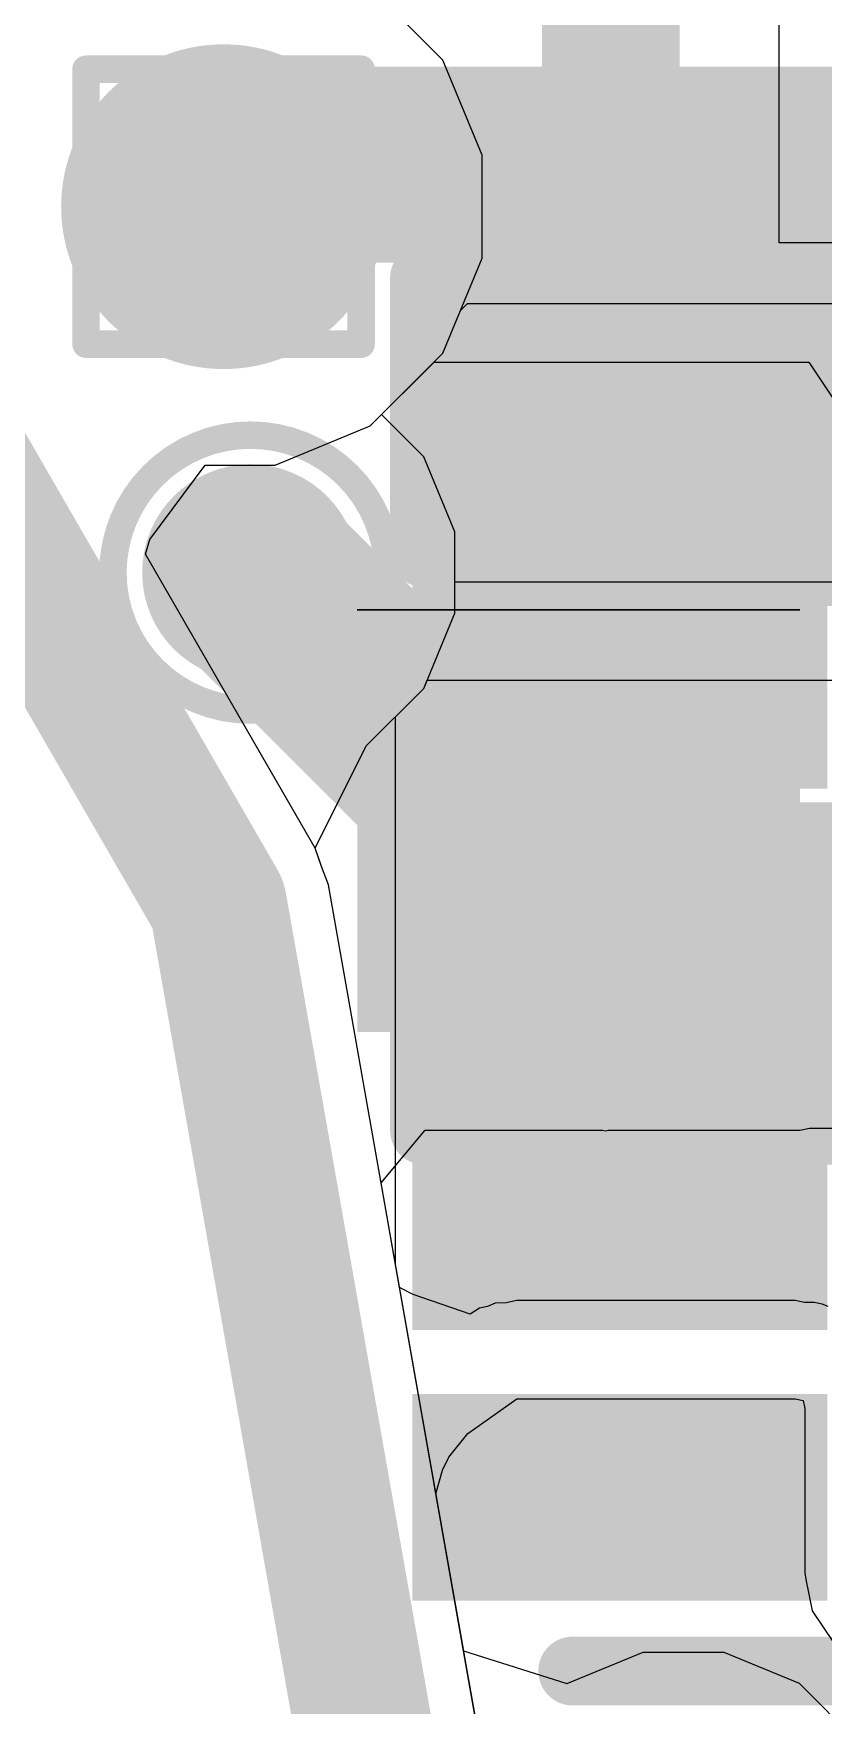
# Model space of a CAD drawing. Header units: inches. Extents: x -13 to 254, y -7 to 63.
# Drawn here: x -5.764 to -4.305, y 21.262 to 24.351 of the extents above; entities that cross this region are included whole.
import ezdxf

# ---------------------------------------------------------------- set-up
doc = ezdxf.new("R2010")
doc.units = ezdxf.units.IN
for name, color, linetype in [('Board Shape', 216, 'Continuous'), ('Bottom Layer', 5, 'Continuous'), ('Bottom Overlay', 54, 'Continuous'), ('Bottom Paste', 16, 'Continuous'), ('Bottom Solder', 6, 'Continuous'), ('Drill Drawing', 1, 'Continuous'), ('GND', 16, 'Continuous'), ('POWER', 76, 'Continuous'), ('Top Layer', 1, 'Continuous'), ('Top Overlay', 2, 'Continuous'), ('Top Paste', 8, 'Continuous'), ('Top Solder', 216, 'Continuous'), ('Via Holes', 16, 'Continuous')]:
    doc.layers.add(name, color=color, linetype=linetype)

# ---------------------------------------------------------------- blocks, each defined once
blk = doc.blocks.new('SON_10_EP_2_5_2_5__1')
at = {"layer": 'Top Layer'}
for points in [[(-1.49, 1.14), (-0.825, 1.14), (-0.825, 0.86), (-1.49, 0.86)], [(0.825, 1.14), (1.49, 1.14), (1.49, 0.86), (0.825, 0.86)], [(-0.6, 1), (0.6, 1), (0.6, -1), (-0.6, -1)], [(-1.49, 0.6399), (-0.825, 0.6399), (-0.825, 0.3599), (-1.49, 0.3599)], [(0.825, 0.6399), (1.49, 0.6399), (1.49, 0.3599), (0.825, 0.3599)], [(-1.49, 0.14), (-0.825, 0.14), (-0.825, -0.14), (-1.49, -0.14)], [(0.825, 0.14), (1.49, 0.14), (1.49, -0.14), (0.825, -0.14)], [(-1.49, -0.3601), (-0.825, -0.3601), (-0.825, -0.6401), (-1.49, -0.6401)], [(0.825, -0.3601), (1.49, -0.3601), (1.49, -0.6401), (0.825, -0.6401)], [(-1.49, -0.86), (-0.825, -0.86), (-0.825, -1.14), (-1.49, -1.14)], [(0.825, -0.86), (1.49, -0.86), (1.49, -1.14), (0.825, -1.14)]]:
    blk.add_hatch(color=1, dxfattribs=at).paths.add_polyline_path(points)
at = {"layer": 'Top Paste'}
for points in [[(-1.49, 1.14), (-0.825, 1.14), (-0.825, 0.86), (-1.49, 0.86)], [(0.825, 1.14), (1.49, 1.14), (1.49, 0.86), (0.825, 0.86)], [(-0.6, 1), (0.6, 1), (0.6, -1), (-0.6, -1)], [(-1.49, 0.6399), (-0.825, 0.6399), (-0.825, 0.3599), (-1.49, 0.3599)], [(0.825, 0.6399), (1.49, 0.6399), (1.49, 0.3599), (0.825, 0.3599)], [(-1.49, 0.14), (-0.825, 0.14), (-0.825, -0.14), (-1.49, -0.14)], [(0.825, 0.14), (1.49, 0.14), (1.49, -0.14), (0.825, -0.14)], [(-1.49, -0.3601), (-0.825, -0.3601), (-0.825, -0.6401), (-1.49, -0.6401)], [(0.825, -0.3601), (1.49, -0.3601), (1.49, -0.6401), (0.825, -0.6401)], [(-1.49, -0.86), (-0.825, -0.86), (-0.825, -1.14), (-1.49, -1.14)], [(0.825, -0.86), (1.49, -0.86), (1.49, -1.14), (0.825, -1.14)]]:
    blk.add_hatch(color=8, dxfattribs=at).paths.add_polyline_path(points)
at = {"layer": 'Top Solder'}
for points in [[(-1.5408, 1.1908), (-0.7742, 1.1908), (-0.7742, 0.8092), (-1.5408, 0.8092)], [(0.7742, 1.1908), (1.5408, 1.1908), (1.5408, 0.8092), (0.7742, 0.8092)], [(-0.6508, 1.0508), (0.6508, 1.0508), (0.6508, -1.0508), (-0.6508, -1.0508)], [(-1.5408, 0.6907), (-0.7742, 0.6907), (-0.7742, 0.3091), (-1.5408, 0.3091)], [(0.7742, 0.6907), (1.5408, 0.6907), (1.5408, 0.3091), (0.7742, 0.3091)], [(-1.5408, 0.1908), (-0.7742, 0.1908), (-0.7742, -0.1908), (-1.5408, -0.1908)], [(0.7742, 0.1908), (1.5408, 0.1908), (1.5408, -0.1908), (0.7742, -0.1908)], [(-1.5408, -0.3093), (-0.7742, -0.3093), (-0.7742, -0.6909), (-1.5408, -0.6909)], [(0.7742, -0.3093), (1.5408, -0.3093), (1.5408, -0.6909), (0.7742, -0.6909)], [(-1.5408, -0.8092), (-0.7742, -0.8092), (-0.7742, -1.1908), (-1.5408, -1.1908)], [(0.7742, -0.8092), (1.5408, -0.8092), (1.5408, -1.1908), (0.7742, -1.1908)]]:
    blk.add_hatch(color=216, dxfattribs=at).paths.add_polyline_path(points)
at = {"layer": 'Top Overlay'}
for points in [[(1.2446, 1.3208, 0.127, 0.127, 0), (-1.27, 1.3208, 0.127, 0.127, 0)], [(-1.6147, 1.0254, 0.127, 0.127, 0), (-1.7417, 1.1524, 0.127, 0.127, 0)], [(-1.7417, 0.8984, 0.127, 0.127, 0), (-1.7417, 1.1524, 0.127, 0.127, 0)], [(-1.6147, 1.0254, 0.127, 0.127, 0), (-1.7417, 0.8984, 0.127, 0.127, 0)], [(1.2446, -1.3208, 0.127, 0.127, 0), (-1.27, -1.3208, 0.127, 0.127, 0)]]:
    blk.add_lwpolyline(points, format="xyseb", dxfattribs=at)
for points in [[(-1.3017, 1.3208, 0.0635, 0.0635, 1), (-1.2383, 1.3208, 0.0635, 0.0635, 1)], [(1.2128, 1.3208, 0.0635, 0.0635, 1), (1.2764, 1.3208, 0.0635, 0.0635, 1)], [(-1.7734, 1.1524, 0.0635, 0.0635, 1), (-1.7099, 1.1524, 0.0635, 0.0635, 1)], [(-1.7734, 1.1524, 0.0635, 0.0635, 1), (-1.7099, 1.1524, 0.0635, 0.0635, 1)], [(-1.6464, 1.0254, 0.0635, 0.0635, 1), (-1.5829, 1.0254, 0.0635, 0.0635, 1)], [(-1.6464, 1.0254, 0.0635, 0.0635, 1), (-1.5829, 1.0254, 0.0635, 0.0635, 1)], [(-1.7734, 0.8984, 0.0635, 0.0635, 1), (-1.7099, 0.8984, 0.0635, 0.0635, 1)], [(-1.7734, 0.8984, 0.0635, 0.0635, 1), (-1.7099, 0.8984, 0.0635, 0.0635, 1)], [(-1.3017, -1.3208, 0.0635, 0.0635, 1), (-1.2383, -1.3208, 0.0635, 0.0635, 1)], [(1.2128, -1.3208, 0.0635, 0.0635, 1), (1.2764, -1.3208, 0.0635, 0.0635, 1)]]:
    blk.add_lwpolyline(points, format="xyseb", close=True, dxfattribs=at)
blk = doc.blocks.new('C___0402_B_73')
at = {"layer": 'Bottom Layer'}
for points in [[(-0.2413, 0.3175), (-0.2413, -0.3175), (-0.6985, -0.3175), (-0.6985, 0.3175)], [(0.6985, 0.3175), (0.6985, -0.3175), (0.2413, -0.3175), (0.2413, 0.3175)]]:
    blk.add_hatch(color=5, dxfattribs=at).paths.add_polyline_path(points)
at = {"layer": 'Bottom Paste'}
for points in [[(-0.2413, 0.3175), (-0.2413, -0.3175), (-0.6985, -0.3175), (-0.6985, 0.3175)], [(0.6985, 0.3175), (0.6985, -0.3175), (0.2413, -0.3175), (0.2413, 0.3175)]]:
    blk.add_hatch(color=16, dxfattribs=at).paths.add_polyline_path(points)
at = {"layer": 'Bottom Solder'}
for points in [[(-0.1813, 0.3775), (-0.1813, -0.3775), (-0.7585, -0.3775), (-0.7585, 0.3775)], [(0.7585, 0.3775), (0.7585, -0.3775), (0.1813, -0.3775), (0.1813, 0.3775)]]:
    blk.add_hatch(color=6, dxfattribs=at).paths.add_polyline_path(points)
at = {"layer": 'Bottom Overlay'}
for points in [[(-0.7874, -0.4064, 0.127, 0.127, 0), (-0.7874, 0.4064, 0.127, 0.127, 0)], [(-0.2794, 0.4064, 0.127, 0.127, 0), (-0.7874, 0.4064, 0.127, 0.127, 0)], [(0.7874, 0.4064, 0.127, 0.127, 0), (0.2794, 0.4064, 0.127, 0.127, 0)], [(0.7874, -0.4064, 0.127, 0.127, 0), (0.7874, 0.4064, 0.127, 0.127, 0)], [(-0.2794, -0.4064, 0.127, 0.127, 0), (-0.7874, -0.4064, 0.127, 0.127, 0)], [(0.7874, -0.4064, 0.127, 0.127, 0), (0.2794, -0.4064, 0.127, 0.127, 0)]]:
    blk.add_lwpolyline(points, format="xyseb", dxfattribs=at)
for points in [[(-0.8191, 0.4064, 0.0635, 0.0635, 1), (-0.7556, 0.4064, 0.0635, 0.0635, 1)], [(-0.8191, 0.4064, 0.0635, 0.0635, 1), (-0.7556, 0.4064, 0.0635, 0.0635, 1)], [(-0.3111, 0.4064, 0.0635, 0.0635, 1), (-0.2477, 0.4064, 0.0635, 0.0635, 1)], [(0.2477, 0.4064, 0.0635, 0.0635, 1), (0.3111, 0.4064, 0.0635, 0.0635, 1)], [(0.7556, 0.4064, 0.0635, 0.0635, 1), (0.8191, 0.4064, 0.0635, 0.0635, 1)], [(0.7556, 0.4064, 0.0635, 0.0635, 1), (0.8191, 0.4064, 0.0635, 0.0635, 1)], [(-0.8191, -0.4064, 0.0635, 0.0635, 1), (-0.7556, -0.4064, 0.0635, 0.0635, 1)], [(-0.8191, -0.4064, 0.0635, 0.0635, 1), (-0.7556, -0.4064, 0.0635, 0.0635, 1)], [(-0.3111, -0.4064, 0.0635, 0.0635, 1), (-0.2477, -0.4064, 0.0635, 0.0635, 1)], [(0.2477, -0.4064, 0.0635, 0.0635, 1), (0.3111, -0.4064, 0.0635, 0.0635, 1)], [(0.7556, -0.4064, 0.0635, 0.0635, 1), (0.8191, -0.4064, 0.0635, 0.0635, 1)], [(0.7556, -0.4064, 0.0635, 0.0635, 1), (0.8191, -0.4064, 0.0635, 0.0635, 1)]]:
    blk.add_lwpolyline(points, format="xyseb", close=True, dxfattribs=at)

msp = doc.modelspace()

# ---------------------------------------------------------------- hatches: boundary and pattern name
at = {"layer": 'Bottom Layer'}
h = msp.add_hatch(color=5, dxfattribs=at)
edge = h.paths.add_edge_path()
edge.add_arc((-5.413, 24.0314), 0.3, 0, 360)
h = msp.add_hatch(color=5, dxfattribs=at)
edge = h.paths.add_edge_path()
edge.add_arc((-5.3634, 23.3554), 0.2, 0, 360)
at = {"layer": 'GND'}
h = msp.add_hatch(color=16, dxfattribs=at)
edge = h.paths.add_edge_path()
edge.add_arc((-5.413, 24.0314), 0.3, 0, 360)
h = msp.add_hatch(color=16, dxfattribs=at)
edge = h.paths.add_edge_path()
edge.add_arc((-5.3634, 23.3554), 0.2, 0, 360)
at = {"layer": 'POWER'}
h = msp.add_hatch(color=76, dxfattribs=at)
edge = h.paths.add_edge_path()
edge.add_arc((-5.413, 24.0314), 0.3, 0, 360)
h = msp.add_hatch(color=76, dxfattribs=at)
edge = h.paths.add_edge_path()
edge.add_arc((-5.3634, 23.3554), 0.2, 0, 360)
at = {"layer": 'Top Layer'}
h = msp.add_hatch(color=1, dxfattribs=at)
edge = h.paths.add_edge_path()
edge.add_arc((-5.413, 24.0314), 0.3, 0, 360)
h = msp.add_hatch(color=1, dxfattribs=at)
edge = h.paths.add_edge_path()
edge.add_arc((-5.3634, 23.3554), 0.2, 0, 360)
msp.add_hatch(color=1, dxfattribs=at).paths.add_polyline_path([(-5.1662, 23.2868), (-5.1662, 22.5066), (-4.3486, 22.5066), (-4.3486, 23.2868)])
at = {"layer": 'Via Holes'}
h = msp.add_hatch(color=7, dxfattribs=at)
edge = h.paths.add_edge_path()
edge.add_arc((-5.413, 24.0314), 0.15, 0, 360)
h = msp.add_hatch(color=7, dxfattribs=at)
edge = h.paths.add_edge_path()
edge.add_arc((-5.3634, 23.3554), 0.1, 0, 360)

# ---------------------------------------------------------------- linework, layer by layer
at = {"layer": 'Board Shape'}
for points in [[(-12.5, 35, 0.254, 0.254, 0), (-5.4232, 22.7426, 0.254, 0.254, 0)], [(-5.4232, 22.7426, 0.254, 0.254, 0), (-3, 9, 0.254, 0.254, 0)]]:
    msp.add_lwpolyline(points, format="xyseb", dxfattribs=at)
msp.add_lwpolyline([(-5.4867, 22.7426, 0.127, 0.127, 1), (-5.3597, 22.7426, 0.127, 0.127, 1)], format="xyseb", close=True, dxfattribs=at)
msp.add_lwpolyline([(-5.4867, 22.7426, 0.127, 0.127, 1), (-5.3597, 22.7426, 0.127, 0.127, 1)], format="xyseb", close=True, dxfattribs=at)
at = {"layer": 'Bottom Layer'}
for p, q in [((-4.9753, 23.8395), (-4.9625, 23.8523)), ((-4.9625, 23.8523), (-2.5874, 23.8523)), ((-5.0079, 23.7607), (-4.9753, 23.8395)), ((-5.1212, 23.6475), (-5.0079, 23.7607)), ((-5.0431, 23.5694), (-5.1212, 23.6475)), ((-4.9856, 23.4306), (-5.0431, 23.5694)), ((-4.9856, 23.3377), (-4.9856, 23.4306)), ((-2.5079, 23.3377), (-4.9856, 23.3377)), ((-5.0955, 23.089), (-5.0431, 23.1414)), ((-5.0431, 23.1414), (-5.0369, 23.1564)), ((-5.0369, 23.1564), (-2.5079, 23.1564)), ((-5.0955, 22.0771), (-5.0955, 23.089)), ((-4.5758, 19.1296), (-5.0955, 22.0771))]:
    msp.add_line(p, q, dxfattribs=at)
for points in [[(-5.2944, 24.1631, 0.254, 0.254, 0), (-2.4206, 24.1631, 0.254, 0.254, 0)], [(-5.2075, 24.0468, 0.254, 0.254, 0), (-5.1177, 24.1366, 0.254, 0.254, 0)], [(-5.3194, 24.0314, 0.254, 0.254, 0), (-5.2532, 24.0976, 0.254, 0.254, 0)], [(-4.6356, 23.5362, 0.1778, 0.1778, 0), (-4.0028, 23.5362, 0.1778, 0.1778, 0)]]:
    msp.add_lwpolyline(points, format="xyseb", dxfattribs=at)
for points in [[(-5.3579, 24.1631, 0.127, 0.127, 1), (-5.2309, 24.1631, 0.127, 0.127, 1)], [(-5.1812, 24.1366, 0.127, 0.127, 1), (-5.0542, 24.1366, 0.127, 0.127, 1)], [(-5.3167, 24.0976, 0.127, 0.127, 1), (-5.1897, 24.0976, 0.127, 0.127, 1)], [(-5.271, 24.0468, 0.127, 0.127, 1), (-5.144, 24.0468, 0.127, 0.127, 1)], [(-5.3829, 24.0314, 0.127, 0.127, 1), (-5.2559, 24.0314, 0.127, 0.127, 1)], [(-4.68, 23.5362, 0.0889, 0.0889, 1), (-4.5911, 23.5362, 0.0889, 0.0889, 1)]]:
    msp.add_lwpolyline(points, format="xyseb", close=True, dxfattribs=at)
at = {"layer": 'Drill Drawing'}
for points in [[(-5.667, 24.2854, 0.0508, 0.0508, 0), (-5.159, 24.2854, 0.0508, 0.0508, 0)], [(-5.667, 23.7774, 0.0508, 0.0508, 0), (-5.667, 24.2854, 0.0508, 0.0508, 0)], [(-5.159, 23.7774, 0.0508, 0.0508, 0), (-5.159, 24.2854, 0.0508, 0.0508, 0)], [(-5.667, 23.7774, 0.0508, 0.0508, 0), (-5.159, 23.7774, 0.0508, 0.0508, 0)]]:
    msp.add_lwpolyline(points, format="xyseb", dxfattribs=at)
for points in [[(-5.6797, 24.2854, 0.0254, 0.0254, 1), (-5.6543, 24.2854, 0.0254, 0.0254, 1)], [(-5.6797, 24.2854, 0.0254, 0.0254, 1), (-5.6543, 24.2854, 0.0254, 0.0254, 1)], [(-5.1717, 24.2854, 0.0254, 0.0254, 1), (-5.1463, 24.2854, 0.0254, 0.0254, 1)], [(-5.1717, 24.2854, 0.0254, 0.0254, 1), (-5.1463, 24.2854, 0.0254, 0.0254, 1)], [(-5.6797, 23.7774, 0.0254, 0.0254, 1), (-5.6543, 23.7774, 0.0254, 0.0254, 1)], [(-5.6797, 23.7774, 0.0254, 0.0254, 1), (-5.6543, 23.7774, 0.0254, 0.0254, 1)], [(-5.1717, 23.7774, 0.0254, 0.0254, 1), (-5.1463, 23.7774, 0.0254, 0.0254, 1)], [(-5.1717, 23.7774, 0.0254, 0.0254, 1), (-5.1463, 23.7774, 0.0254, 0.0254, 1)], [(-5.1094, 23.3554, 0.0508, 0.0508, 1), (-5.6174, 23.3554, 0.0508, 0.0508, 1)], [(-5.6301, 23.3554, 0.0254, 0.0254, 1), (-5.6047, 23.3554, 0.0254, 0.0254, 1)], [(-5.1221, 23.3554, 0.0254, 0.0254, 1), (-5.0967, 23.3554, 0.0254, 0.0254, 1)]]:
    msp.add_lwpolyline(points, format="xyseb", close=True, dxfattribs=at)
at = {"layer": 'GND'}
for p, q in [((-5.0079, 24.302), (-5.1423, 24.4365)), ((-4.9352, 24.1264), (-5.0079, 24.302)), ((-4.9352, 23.9364), (-4.9352, 24.1264)), ((-5.0079, 23.7607), (-4.9352, 23.9364)), ((-5.1212, 23.6475), (-5.0079, 23.7607)), ((-5.0431, 23.5694), (-5.1212, 23.6475)), ((-4.9856, 23.4306), (-5.0431, 23.5694)), ((-4.9856, 23.2803), (-4.9856, 23.4306)), ((-5.0431, 23.1414), (-4.9856, 23.2803)), ((-5.1494, 23.0351), (-5.0431, 23.1414)), ((-5.2438, 22.8462), (-5.1494, 23.0351)), ((-5.2355, 22.8217), (-5.2438, 22.8462)), ((-5.2322, 22.8121), (-5.2355, 22.8217)), ((-5.2192, 22.7786), (-5.2322, 22.8121)), ((-4.9695, 21.3624), (-5.2192, 22.7786)), ((-4.7783, 21.3022), (-4.9695, 21.3624)), ((-4.6387, 21.3604), (-4.7776, 21.3029)), ((-4.4884, 21.3604), (-4.6387, 21.3604)), ((-4.3496, 21.3029), (-4.4884, 21.3604)), ((-4.7776, 21.3029), (-4.7783, 21.3022)), ((-4.2433, 21.1966), (-4.3496, 21.3029))]:
    msp.add_line(p, q, dxfattribs=at)
at = {"layer": 'POWER'}
for p, q in [((-5.1423, 23.6263), (-5.0242, 23.7444)), ((-5.0242, 23.7444), (-4.3323, 23.7444)), ((-4.3323, 23.7444), (-4.2434, 23.6113)), ((-5.318, 23.5536), (-5.1423, 23.6263)), ((-5.5493, 23.4163), (-5.4469, 23.5536)), ((-5.4469, 23.5536), (-5.318, 23.5536)), ((-5.5574, 23.3893), (-5.5493, 23.4163)), ((-5.2438, 22.8462), (-5.5574, 23.3893)), ((-5.2322, 22.8121), (-5.2438, 22.8462)), ((-5.2192, 22.7786), (-5.2322, 22.8121)), ((-4.9695, 21.3624), (-5.2192, 22.7786)), ((-4.7783, 21.3022), (-4.9695, 21.3624)), ((-4.6387, 21.3604), (-4.7776, 21.3029)), ((-4.4884, 21.3604), (-4.6387, 21.3604)), ((-4.3496, 21.3029), (-4.4884, 21.3604)), ((-4.7776, 21.3029), (-4.7783, 21.3022)), ((-4.2433, 21.1966), (-4.3496, 21.3029))]:
    msp.add_line(p, q, dxfattribs=at)
for points in [[(-5.413, 24.0314, 0.254, 0.254, 0), (-5.3892, 24.0552, 0.254, 0.254, 0)], [(-5.3892, 24.0552, 0.254, 0.254, 0), (-2.2155, 24.0552, 0.254, 0.254, 0)]]:
    msp.add_lwpolyline(points, format="xyseb", dxfattribs=at)
for points in [[(-5.4527, 24.0552, 0.127, 0.127, 1), (-5.3257, 24.0552, 0.127, 0.127, 1)], [(-5.4527, 24.0552, 0.127, 0.127, 1), (-5.3257, 24.0552, 0.127, 0.127, 1)], [(-5.4765, 24.0314, 0.127, 0.127, 1), (-5.3495, 24.0314, 0.127, 0.127, 1)]]:
    msp.add_lwpolyline(points, format="xyseb", close=True, dxfattribs=at)
at = {"layer": 'Top Layer'}
for p, q in [((-4.3871, 23.9645), (-4.3871, 25.0608)), ((-4.1708, 23.9645), (-4.3871, 23.9645)), ((-5.1662, 23.2868), (-4.3486, 23.2868)), ((-4.3486, 23.2868), (-5.1662, 23.2868)), ((-4.3486, 23.2868), (-4.3486, 23.2868)), ((-5.1221, 22.2281), (-5.0405, 22.3254)), ((-5.0405, 22.3254), (-4.7132, 22.3254)), ((-4.7132, 22.3254), (-4.7078, 22.3243)), ((-4.7078, 22.3243), (-4.7025, 22.3254)), ((-4.7025, 22.3254), (-4.3486, 22.3254)), ((-4.3486, 22.3254), (-4.3311, 22.3288)), ((-4.3311, 22.3288), (-4.1708, 22.3288)), ((-5.088, 22.0347), (-5.1221, 22.2281)), ((-5.0627, 22.0216), (-5.088, 22.0347)), ((-4.9574, 21.9852), (-5.0627, 22.0216)), ((-4.9406, 21.9965), (-4.9574, 21.9852)), ((-4.9255, 21.9995), (-4.9406, 21.9965)), ((-4.9114, 22.0057), (-4.9255, 21.9995)), ((-4.8911, 22.0063), (-4.9114, 22.0057)), ((-4.8712, 22.0103), (-4.8911, 22.0063)), ((-4.3575, 22.0103), (-4.8712, 22.0103)), ((-4.34, 22.0068), (-4.3575, 22.0103)), ((-4.3222, 22.0068), (-4.34, 22.0068)), ((-4.3073, 22.0038), (-4.3222, 22.0068)), ((-4.2962, 21.9992), (-4.3073, 22.0038)), ((-4.3073, 22.0038), (-4.3073, 22.0038)), ((-4.3073, 22.0038), (-4.3073, 22.0038)), ((-4.9618, 21.7648), (-4.8712, 21.829)), ((-4.8712, 21.829), (-4.3575, 21.829)), ((-4.3575, 21.829), (-4.3426, 21.826)), ((-4.3426, 21.826), (-4.3397, 21.8111)), ((-4.3397, 21.8111), (-4.3397, 21.5066)), ((-4.9972, 21.7208), (-4.9618, 21.7648)), ((-5.0084, 21.6971), (-4.9972, 21.7208)), ((-5.0207, 21.6533), (-5.0084, 21.6971)), ((-2.796, 9.036), (-5.0207, 21.6533)), ((-4.3397, 21.5066), (-4.3362, 21.4891)), ((-4.3362, 21.4891), (-4.3362, 21.4891)), ((-4.3362, 21.4891), (-4.3332, 21.4742)), ((-4.3332, 21.4742), (-4.3332, 21.4742)), ((-4.3332, 21.4742), (-4.3259, 21.4373)), ((-4.3259, 21.4373), (-4.2866, 21.3785))]:
    msp.add_line(p, q, dxfattribs=at)
for points in [[(-4.6978, 23.6634, 0.254, 0.254, 0), (-4.6978, 25.2844, 0.254, 0.254, 0)], [(-4.6978, 23.6634, 0.1778, 0.1778, 0), (-4.6811, 23.6466, 0.1778, 0.1778, 0)], [(-5.3634, 23.3554, 0.381, 0.381, 0), (-4.7078, 22.6998, 0.381, 0.381, 0)], [(-4.7078, 22.6998, 0.1778, 0.1778, 0), (-4.6435, 22.6998, 0.1778, 0.1778, 0)]]:
    msp.add_lwpolyline(points, format="xyseb", dxfattribs=at)
for points in [[(-4.7613, 23.6634, 0.127, 0.127, 1), (-4.6343, 23.6634, 0.127, 0.127, 1)], [(-4.7423, 23.6634, 0.0889, 0.0889, 1), (-4.6534, 23.6634, 0.0889, 0.0889, 1)], [(-4.7255, 23.6466, 0.0889, 0.0889, 1), (-4.6366, 23.6466, 0.0889, 0.0889, 1)], [(-5.4587, 23.3554, 0.1905, 0.1905, 1), (-5.2682, 23.3554, 0.1905, 0.1905, 1)], [(-4.8031, 22.6998, 0.1905, 0.1905, 1), (-4.6126, 22.6998, 0.1905, 0.1905, 1)], [(-4.7523, 22.6998, 0.0889, 0.0889, 1), (-4.6634, 22.6998, 0.0889, 0.0889, 1)], [(-4.6879, 22.6998, 0.0889, 0.0889, 1), (-4.599, 22.6998, 0.0889, 0.0889, 1)]]:
    msp.add_lwpolyline(points, format="xyseb", close=True, dxfattribs=at)

# ---------------------------------------------------------------- block references
for name, p, rotation in [('SON_10_EP_2_5_2_5__1', (-3.5236, 22.6467), 180), ('C___0402_B_73', (-4.6356, 23.1122), 270)]:
    msp.add_blockref(name, p, dxfattribs=dict(rotation=rotation))

doc.saveas('drawing.dxf')
